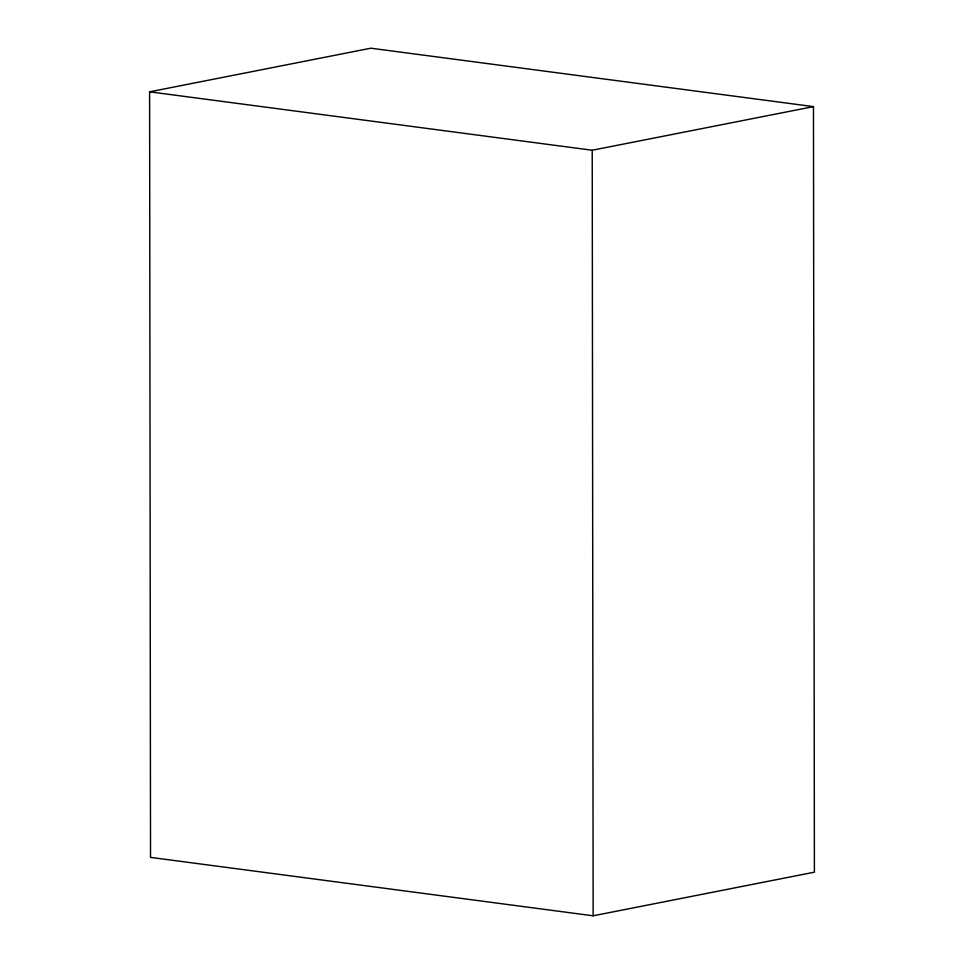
<?xml version="1.0" encoding="UTF-8"?>
<svg xmlns="http://www.w3.org/2000/svg" width="964" height="964" viewBox="0 0 964 964"><rect width="100%" height="100%" fill="white"/><g stroke="black" fill="none" stroke-linecap="round" stroke-linejoin="round"><path stroke-width="1.45" d="M149.601 91.821L370.851 48.2L813.471 106.618L814.399 872.179L593.149 915.8L150.529 857.382L149.601 91.821L592.221 150.239L813.471 106.618M592.221 150.239L593.149 915.8"/></g></svg>
